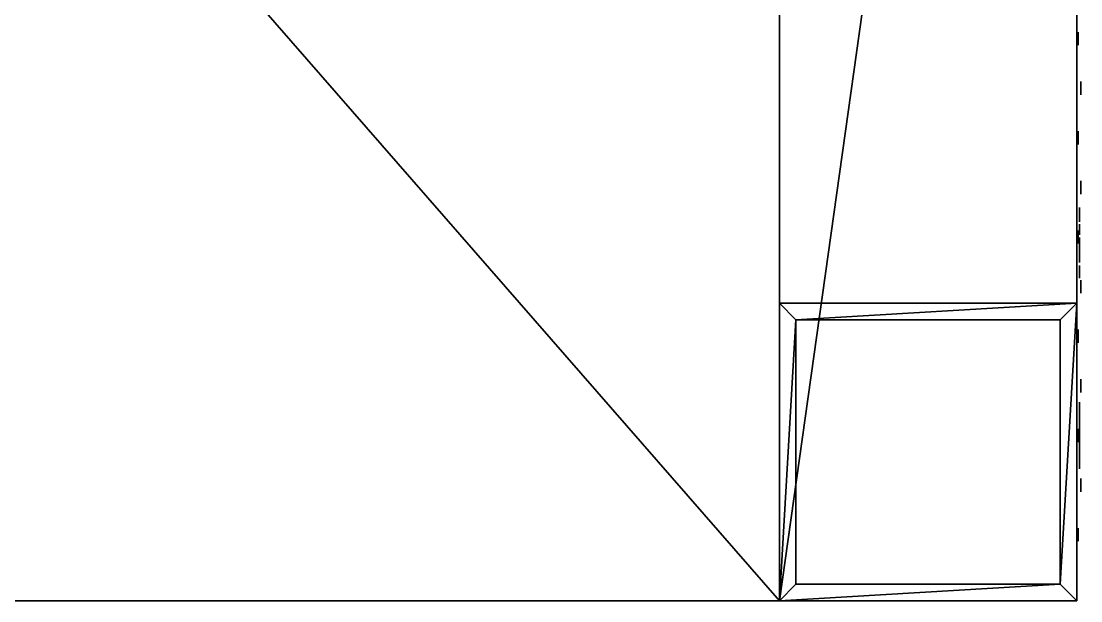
# Model space of a CAD drawing. Extents: x -22.3 to 67.4, y -36.4 to 41.8.
# Drawn here: x 30.55 to 38.56, y 20.76 to 25.14 of the extents above; entities that cross this region are included whole.
import ezdxf

# ---------------------------------------------------------------- set-up
doc = ezdxf.new("R2010")
doc.units = 0
doc.layers.get('0').update_dxf_attribs({"linetype": 'CONTINUOUS'})

# ---------------------------------------------------------------- blocks, each defined once
blk = doc.blocks.new('11ZSUN06')
at = {"color": 253, "linetype": 'BYBLOCK'}
mesh = blk.add_polyface(dxfattribs=at)
corners = [(16.875, 14.875, 0.375), (17, 14.75, 0.375), (17, 17, 0.375), (16.875, 16.875, 0.375), (14.875, 16.875, 0.375), (14.75, 17, 0.375), (14.75, 14.75, 0.375), (14.875, 14.875, 0.375), (16.875, 14.875, 0.5), (16.875, 16.875, 0.5), (14.875, 16.875, 0.5), (14.875, 14.875, 0.5), (17, 14.75), (17, 17), (14.75, 17), (14.75, 14.75), (16.875, 1.125, 0.375), (17, 1, 0.375), (17, 3.25, 0.375), (16.875, 3.125, 0.375), (14.875, 3.125, 0.375), (14.75, 3.25, 0.375), (14.75, 1, 0.375), (14.875, 1.125, 0.375), (17, 1), (17, 3.25), (14.75, 3.25), (14.75, 1), (16.875, 1.125, 0.5), (16.875, 3.125, 0.5), (14.875, 3.125, 0.5), (14.875, 1.125, 0.5), (3.125, 14.875, 0.375), (3.25, 14.75, 0.375), (3.25, 17, 0.375), (3.125, 16.875, 0.375), (1.125, 16.875, 0.375), (1, 17, 0.375), (1, 14.75, 0.375), (1.125, 14.875, 0.375), (3.125, 14.875, 0.5), (3.125, 16.875, 0.5), (1.125, 16.875, 0.5), (1.125, 14.875, 0.5), (3.25, 14.75), (3.25, 17), (1, 17), (1, 14.75), (3.125, 1.125, 0.375), (3.25, 1, 0.375), (3.25, 3.25, 0.375), (3.125, 3.125, 0.375), (1.125, 3.125, 0.375), (1, 3.25, 0.375), (1, 1, 0.375), (1.125, 1.125, 0.375), (3.125, 1.125, 0.5), (3.125, 3.125, 0.5), (1.125, 3.125, 0.5), (1.125, 1.125, 0.5), (3.25, 1), (3.25, 3.25), (1, 3.25), (1, 1)]
mesh.append_faces([[corners[k] for k in face] for face in [(7, 6, 0), (1, 0, 6), (3, 2, 4), (5, 4, 2), (0, 3, 8), (3, 4, 9), (4, 7, 10), (7, 0, 11), (12, 13, 1), (13, 14, 2), (14, 15, 5), (15, 12, 6), (24, 25, 17), (25, 26, 18), (26, 27, 21), (27, 24, 22), (16, 19, 28), (19, 20, 29), (20, 23, 30), (23, 16, 31), (19, 18, 20), (21, 20, 18), (23, 22, 16), (17, 16, 22), (39, 38, 32), (33, 32, 38), (35, 34, 36), (37, 36, 34), (32, 35, 40), (35, 36, 41), (36, 39, 42), (39, 32, 43), (44, 45, 33), (45, 46, 34), (46, 47, 37), (47, 44, 38), (55, 54, 48), (49, 48, 54), (51, 50, 52), (53, 52, 50), (48, 51, 56), (51, 52, 57), (52, 55, 58), (55, 48, 59), (60, 61, 49), (61, 62, 50), (62, 63, 53), (63, 60, 54)]], dxfattribs={"vtx1": -1, "color": 253})
mesh.append_faces([[corners[k] for k in face] for face in [(0, 1, 2), (2, 3, 0), (4, 5, 6), (6, 7, 4), (3, 9, 8), (4, 10, 9), (7, 11, 10), (0, 8, 11), (13, 2, 1), (14, 5, 2), (15, 6, 5), (12, 1, 6), (16, 17, 18), (18, 19, 16), (20, 21, 22), (22, 23, 20), (25, 18, 17), (26, 21, 18), (27, 22, 21), (24, 17, 22), (19, 29, 28), (20, 30, 29), (23, 31, 30), (16, 28, 31), (32, 33, 34), (34, 35, 32), (36, 37, 38), (38, 39, 36), (35, 41, 40), (36, 42, 41), (39, 43, 42), (32, 40, 43), (45, 34, 33), (46, 37, 34), (47, 38, 37), (44, 33, 38), (48, 49, 50), (50, 51, 48), (52, 53, 54), (54, 55, 52), (51, 57, 56), (52, 58, 57), (55, 59, 58), (48, 56, 59), (61, 50, 49), (62, 53, 50), (63, 54, 53), (60, 49, 54)]], dxfattribs={"vtx2": -1, "color": 253})
at = {"color": 0, "linetype": 'BYBLOCK'}
mesh = blk.add_polyface(dxfattribs=at)
corners = [(14.5, 17, 1.375), (14.5, 16.93, 1.475), (14.5, 17, 1.875), (14.5, 16.93, 1.775), (14.75, 17, 1.875), (14.75, 17, 1.375), (13.1875, 17, 1.125), (13.1875, 16.93, 1.225), (13.1875, 17, 1.375), (13.1875, 16.93, 1.475), (12.1875, 17, 1.375), (12.1875, 16.93, 1.475), (12.1875, 17, 1.125), (12.1875, 16.93, 1.225), (14.75, 17, 1.125), (14.75, 1, 0.5), (17, 1, 0.5), (14.75, 1, 2.75), (17, 1, 2.75), (17, 17, 2.75), (14.75, 17, 2.75), (17, 17, 0.5), (14.75, 17, 0.5), (10.625, 17, 1.875), (10.875, 17, 1.875), (10.625, 17, 1.375), (10.875, 17, 1.375), (10.875, 16.93, 1.775), (10.875, 16.93, 1.475), (10.625, 17, 2.75), (1, 17, 2.75), (10.625, 16.75, 2.75), (1, 16.75, 2.75), (10.625, 17, 0.5), (1, 17, 0.5), (1, 1, 0.5), (1, 1, 2.75), (14.75, 16.75, 2.75), (10.625, 17, 1.125), (14.5, 16.93, 1.225), (10.875, 16.93, 1.225)]
mesh.append_faces([[corners[k] for k in face] for face in [(2, 4, 0), (5, 0, 4), (8, 5, 6), (14, 6, 5), (23, 24, 25), (26, 25, 24), (32, 31, 30), (37, 32, 17), (25, 10, 38), (12, 38, 10)]], dxfattribs={"vtx0": -1, "vtx1": -1, "color": 0})
mesh.append_faces([[corners[k] for k in face] for face in [(4, 23, 29)]], dxfattribs={"vtx0": -1, "vtx2": -1, "color": 0})
mesh.append_faces([[corners[k] for k in face] for face in [(0, 1, 2), (3, 2, 1), (6, 7, 8), (9, 8, 7), (10, 11, 12), (13, 12, 11), (15, 16, 17), (16, 21, 18), (21, 22, 19), (24, 27, 26), (28, 26, 27), (29, 30, 31), (33, 34, 29), (34, 35, 30), (35, 15, 36), (20, 29, 37), (31, 37, 29), (36, 17, 32)]], dxfattribs={"vtx1": -1, "color": 0})
mesh.append_faces([[corners[k] for k in face] for face in [(33, 38, 14)]], dxfattribs={"vtx1": -1, "vtx2": -1, "color": 0})
mesh.append_faces([[corners[k] for k in face] for face in [(12, 13, 7), (7, 6, 12), (8, 9, 1), (1, 0, 8), (16, 18, 17), (19, 20, 17), (17, 18, 19), (21, 19, 18), (22, 20, 19), (34, 30, 29), (35, 36, 30), (15, 17, 36), (29, 20, 4), (14, 22, 33), (2, 3, 27), (27, 24, 2), (26, 28, 11), (11, 10, 26), (3, 39, 40), (40, 27, 3)]], dxfattribs={"vtx2": -1, "color": 0})
at = {"color": 253, "linetype": 'BYBLOCK'}
mesh = blk.add_polyface(dxfattribs=at)
corners = [(17.01, 5.2933, 2.4), (17.01, 5.25, 2.375), (17.01, 5.3, 2.375), (17.01, 5.275, 2.4183), (17.01, 5.25, 2.425), (17.01, 5.225, 2.4183), (17.01, 5.2067, 2.4), (17.01, 5.2, 2.375), (17.01, 5.2067, 2.35), (17.01, 5.225, 2.3317), (17.01, 5.25, 2.325), (17.01, 5.275, 2.3317), (17.01, 5.2933, 2.35), (17.01, 5.2933, 1.65), (17.01, 5.25, 1.625), (17.01, 5.3, 1.625), (17.01, 5.275, 1.6683), (17.01, 5.25, 1.675), (17.01, 5.225, 1.6683), (17.01, 5.2067, 1.65), (17.01, 5.2, 1.625), (17.01, 5.2067, 1.6), (17.01, 5.225, 1.5817), (17.01, 5.25, 1.575), (17.01, 5.275, 1.5817), (17.01, 5.2933, 1.6), (17.01, 5.2933, 0.9), (17.01, 5.25, 0.875), (17.01, 5.3, 0.875), (17.01, 5.275, 0.9183), (17.01, 5.25, 0.925), (17.01, 5.225, 0.9183), (17.01, 5.2067, 0.9), (17.01, 5.2, 0.875), (17.01, 5.2067, 0.85), (17.01, 5.225, 0.8317), (17.01, 5.25, 0.825), (17.01, 5.275, 0.8317), (17.01, 5.2933, 0.85), (17.03, 4.9183, 2.025), (17.03, 4.875, 2), (17.03, 4.925, 2), (17.03, 4.9183, 1.975)]
mesh.append_faces([[corners[k] for k in face] for face in [(1, 12, 2), (14, 25, 15), (27, 38, 28), (40, 42, 41)]], dxfattribs={"color": 253})
mesh.append_faces([[corners[k] for k in face] for face in [(0, 1, 2), (3, 1, 0), (4, 1, 3), (5, 1, 4), (6, 1, 5), (7, 1, 6), (8, 1, 7), (9, 1, 8), (10, 1, 9), (11, 1, 10), (12, 1, 11), (13, 14, 15), (16, 14, 13), (17, 14, 16), (18, 14, 17), (19, 14, 18), (20, 14, 19), (21, 14, 20), (22, 14, 21), (23, 14, 22), (24, 14, 23), (25, 14, 24), (26, 27, 28), (29, 27, 26), (30, 27, 29), (31, 27, 30), (32, 27, 31), (33, 27, 32), (34, 27, 33), (35, 27, 34), (36, 27, 35), (37, 27, 36), (38, 27, 37), (39, 40, 41)]], dxfattribs={"vtx0": -1, "color": 253})
mesh = blk.add_polyface(dxfattribs=at)
corners = [(17.01, 4.5433, 2.4), (17.01, 4.5, 2.375), (17.01, 4.55, 2.375), (17.01, 4.525, 2.4183), (17.01, 4.5, 2.425), (17.01, 4.5, 2.325), (17.01, 4.475, 2.3317), (17.01, 4.525, 2.3317), (17.01, 4.5433, 2.35), (17.03, 4.9183, 1.275), (17.03, 4.875, 1.25), (17.03, 4.925, 1.25), (17.03, 4.9, 1.2933), (17.03, 4.875, 1.3), (17.03, 4.85, 1.2933), (17.03, 4.8317, 1.275), (17.03, 4.825, 1.25), (17.03, 4.8317, 1.225), (17.03, 4.85, 1.2067), (17.03, 4.875, 1.2), (17.03, 4.9, 1.2067), (17.03, 4.9183, 1.225), (17.01, 4.5433, 0.9), (17.01, 4.5, 0.875), (17.01, 4.55, 0.875), (17.01, 4.525, 0.9183), (17.01, 4.5, 0.925), (17.01, 4.475, 0.9183), (17.01, 4.5, 0.825), (17.01, 4.475, 0.8317), (17.01, 4.525, 0.8317), (17.01, 4.5433, 0.85), (17.03, 4.9, 2.0433), (17.03, 4.875, 2), (17.03, 4.9183, 2.025), (17.03, 4.875, 2.05), (17.03, 4.85, 2.0433), (17.03, 4.8317, 2.025), (17.03, 4.825, 2), (17.03, 4.8317, 1.975), (17.03, 4.85, 1.9567), (17.03, 4.875, 1.95), (17.03, 4.9, 1.9567), (17.03, 4.9183, 1.975)]
mesh.append_faces([[corners[k] for k in face] for face in [(1, 8, 2), (10, 21, 11), (23, 31, 24)]], dxfattribs={"color": 253})
mesh.append_faces([[corners[k] for k in face] for face in [(0, 1, 2), (3, 1, 0), (4, 1, 3), (5, 1, 6), (7, 1, 5), (8, 1, 7), (9, 10, 11), (12, 10, 9), (13, 10, 12), (14, 10, 13), (15, 10, 14), (16, 10, 15), (17, 10, 16), (18, 10, 17), (19, 10, 18), (20, 10, 19), (21, 10, 20), (22, 23, 24), (25, 23, 22), (26, 23, 25), (27, 23, 26), (28, 23, 29), (30, 23, 28), (31, 23, 30), (32, 33, 34), (35, 33, 32), (36, 33, 35), (37, 33, 36), (38, 33, 37), (39, 33, 38), (40, 33, 39), (41, 33, 40), (42, 33, 41), (43, 33, 42)]], dxfattribs={"vtx0": -1, "color": 253})
mesh = blk.add_polyface(dxfattribs=at)
corners = [(17.01, 4.475, 2.4183), (17.01, 4.5, 2.375), (17.01, 4.5, 2.425), (17.01, 4.4567, 2.4), (17.01, 4.45, 2.375), (17.01, 4.4567, 2.35), (17.01, 4.475, 2.3317), (17.01, 4.4567, 0.9), (17.01, 4.5, 0.875), (17.01, 4.475, 0.9183), (17.01, 4.45, 0.875), (17.01, 4.4567, 0.85), (17.01, 4.475, 0.8317), (17.01, 3.7933, 2.4), (17.01, 3.75, 2.375), (17.01, 3.8, 2.375), (17.01, 3.7933, 2.35), (17.01, 3.7933, 0.9), (17.01, 3.75, 0.875), (17.01, 3.8, 0.875), (17.01, 3.7933, 0.85), (17.01, 3.775, 0.8317), (17.03, 4.1683, 1.275), (17.03, 4.125, 1.25), (17.03, 4.175, 1.25), (17.03, 4.15, 1.2933), (17.03, 4.125, 1.3), (17.03, 4.1, 1.2933), (17.03, 4.0817, 1.275), (17.03, 4.075, 1.25), (17.03, 4.0817, 1.225), (17.03, 4.1, 1.2067), (17.03, 4.125, 1.2), (17.03, 4.15, 1.2067), (17.03, 4.1683, 1.225), (17.03, 4.1683, 2.025), (17.03, 4.125, 2), (17.03, 4.175, 2), (17.03, 4.15, 2.0433), (17.03, 4.125, 2.05), (17.03, 4.1, 2.0433), (17.03, 4.0817, 2.025), (17.03, 4.075, 2), (17.03, 4.0817, 1.975), (17.03, 4.1, 1.9567), (17.03, 4.125, 1.95), (17.03, 4.15, 1.9567), (17.03, 4.1683, 1.975)]
mesh.append_faces([[corners[k] for k in face] for face in [(14, 16, 15), (18, 20, 19), (23, 34, 24), (36, 47, 37)]], dxfattribs={"color": 253})
mesh.append_faces([[corners[k] for k in face] for face in [(0, 1, 2), (3, 1, 0), (4, 1, 3), (5, 1, 4), (6, 1, 5), (7, 8, 9), (10, 8, 7), (11, 8, 10), (12, 8, 11), (13, 14, 15), (17, 18, 19), (20, 18, 21), (22, 23, 24), (25, 23, 22), (26, 23, 25), (27, 23, 26), (28, 23, 27), (29, 23, 28), (30, 23, 29), (31, 23, 30), (32, 23, 31), (33, 23, 32), (34, 23, 33), (35, 36, 37), (38, 36, 35), (39, 36, 38), (40, 36, 39), (41, 36, 40), (42, 36, 41), (43, 36, 42), (44, 36, 43), (45, 36, 44), (46, 36, 45), (47, 36, 46)]], dxfattribs={"vtx0": -1, "color": 253})
at = {"color": 5, "linetype": 'BYBLOCK'}
mesh = blk.add_polyface(dxfattribs=at)
corners = [(17.02, 3.8475, 1.55), (17.02, 3.8075, 1.61), (17.02, 3.8275, 1.55), (17.02, 3.8275, 1.6153), (17.02, 3.8358, 1.6217), (17.02, 3.8216, 1.6359), (17.02, 3.8247, 1.64), (17.02, 3.8422, 1.63), (17.02, 3.8267, 1.6448), (17.02, 3.8462, 1.6396), (17.02, 3.8274, 1.65), (17.02, 3.8476, 1.65), (17.02, 3.8267, 1.6552), (17.02, 3.8462, 1.6604), (17.02, 3.8247, 1.66), (17.02, 3.8422, 1.67), (17.02, 3.8216, 1.6641), (17.02, 3.8358, 1.6783), (17.02, 3.8175, 1.6672), (17.02, 3.8275, 1.6847), (17.02, 3.962, 1.6617), (17.02, 3.973, 1.6783), (17.02, 3.9506, 1.6672), (17.02, 3.9572, 1.6863), (17.02, 3.9382, 1.6699), (17.02, 3.9398, 1.6899), (17.02, 3.9255, 1.6693), (17.02, 3.922, 1.6891), (17.02, 3.9134, 1.6655), (17.02, 3.905, 1.6838), (17.02, 3.9026, 1.6588), (17.02, 3.8899, 1.6745), (17.02, 3.8939, 1.6497), (17.02, 3.8777, 1.6616), (17.02, 3.8877, 1.6386), (17.02, 3.869, 1.6461), (17.02, 3.8846, 1.6263), (17.02, 3.8646, 1.6289), (17.02, 3.8846, 1.6137), (17.02, 3.8646, 1.6111), (17.02, 3.8877, 1.6014), (17.02, 3.869, 1.5939), (17.02, 3.8939, 1.5903), (17.02, 3.8777, 1.5784), (17.02, 3.9026, 1.5812), (17.02, 3.8899, 1.5655), (17.02, 3.9134, 1.5745), (17.02, 3.905, 1.5562), (17.02, 3.9255, 1.5707), (17.02, 3.922, 1.5509), (17.02, 3.9382, 1.5701), (17.02, 3.9398, 1.5501), (17.02, 3.9506, 1.5728), (17.02, 3.9572, 1.5537), (17.02, 3.962, 1.5783), (17.02, 3.973, 1.5617)]
mesh.append_faces([[corners[k] for k in face] for face in [(0, 1, 2), (5, 4, 6), (6, 7, 8), (8, 9, 10), (10, 11, 12), (12, 13, 14), (14, 15, 16), (16, 17, 18), (20, 21, 22), (22, 23, 24), (24, 25, 26), (26, 27, 28), (28, 29, 30), (30, 31, 32), (32, 33, 34), (34, 35, 36), (36, 37, 38), (38, 39, 40), (40, 41, 42), (42, 43, 44), (44, 45, 46), (46, 47, 48), (48, 49, 50), (50, 51, 52), (52, 53, 54)]], dxfattribs={"vtx1": -1, "color": 5})
mesh.append_faces([[corners[k] for k in face] for face in [(3, 4, 5), (4, 7, 6), (7, 9, 8), (9, 11, 10), (11, 13, 12), (13, 15, 14), (15, 17, 16), (17, 19, 18), (21, 23, 22), (23, 25, 24), (25, 27, 26), (27, 29, 28), (29, 31, 30), (31, 33, 32), (33, 35, 34), (35, 37, 36), (37, 39, 38), (39, 41, 40), (41, 43, 42), (43, 45, 44), (45, 47, 46), (47, 49, 48), (49, 51, 50), (51, 53, 52), (53, 55, 54)]], dxfattribs={"vtx2": -1, "color": 5})
at = {"color": 253, "linetype": 'BYBLOCK'}
mesh = blk.add_polyface(dxfattribs=at)
corners = [(17.01, 3.775, 2.4183), (17.01, 3.75, 2.375), (17.01, 3.7933, 2.4), (17.01, 3.75, 2.425), (17.01, 3.725, 2.4183), (17.01, 3.7067, 2.4), (17.01, 3.7, 2.375), (17.01, 3.7067, 2.35), (17.01, 3.725, 2.3317), (17.01, 3.75, 2.325), (17.01, 3.775, 2.3317), (17.01, 3.7933, 2.35), (17.01, 3.775, 0.9183), (17.01, 3.75, 0.875), (17.01, 3.7933, 0.9), (17.01, 3.75, 0.925), (17.01, 3.725, 0.9183), (17.01, 3.7067, 0.9), (17.01, 3.7, 0.875), (17.01, 3.7067, 0.85), (17.01, 3.725, 0.8317), (17.01, 3.75, 0.825), (17.01, 3.775, 0.8317), (17.03, 3.4183, 1.275), (17.03, 3.375, 1.25), (17.03, 3.425, 1.25), (17.03, 3.4, 1.2933), (17.03, 3.375, 1.3), (17.03, 3.35, 1.2933), (17.03, 3.375, 1.2), (17.03, 3.35, 1.2067), (17.03, 3.4, 1.2067), (17.03, 3.4183, 1.225), (17.03, 3.4183, 2.025), (17.03, 3.375, 2), (17.03, 3.425, 2), (17.03, 3.4, 2.0433), (17.03, 3.375, 2.05), (17.03, 3.35, 2.0433), (17.03, 3.3317, 2.025), (17.03, 3.35, 1.9567), (17.03, 3.3317, 1.975), (17.03, 3.375, 1.95), (17.03, 3.4, 1.9567), (17.03, 3.4183, 1.975)]
mesh.append_faces([[corners[k] for k in face] for face in [(24, 32, 25), (34, 44, 35)]], dxfattribs={"color": 253})
mesh.append_faces([[corners[k] for k in face] for face in [(0, 1, 2), (3, 1, 0), (4, 1, 3), (5, 1, 4), (6, 1, 5), (7, 1, 6), (8, 1, 7), (9, 1, 8), (10, 1, 9), (11, 1, 10), (12, 13, 14), (15, 13, 12), (16, 13, 15), (17, 13, 16), (18, 13, 17), (19, 13, 18), (20, 13, 19), (21, 13, 20), (22, 13, 21), (23, 24, 25), (26, 24, 23), (27, 24, 26), (28, 24, 27), (29, 24, 30), (31, 24, 29), (32, 24, 31), (33, 34, 35), (36, 34, 33), (37, 34, 36), (38, 34, 37), (39, 34, 38), (40, 34, 41), (42, 34, 40), (43, 34, 42), (44, 34, 43)]], dxfattribs={"vtx0": -1, "color": 253})
at = {"color": 5, "linetype": 'BYBLOCK'}
mesh = blk.add_polyface(dxfattribs=at)
corners = [(17.02, 3.7275, 1.55), (17.02, 3.7275, 1.56), (17.02, 3.6975, 1.55), (17.02, 3.6675, 1.56), (17.02, 3.7075, 1.48), (17.02, 3.8075, 1.61), (17.02, 3.7875, 1.61), (17.02, 3.8275, 1.55), (17.02, 3.7475, 1.55), (17.02, 3.6875, 1.69), (17.02, 3.6875, 1.65), (17.02, 3.7675, 1.55), (17.02, 3.7875, 1.55), (17.02, 3.7675, 1.69), (17.02, 3.7875, 1.67), (17.02, 3.8075, 1.69), (17.02, 3.8075, 1.67), (17.02, 3.8075, 1.63), (17.02, 3.8127, 1.6308), (17.02, 3.8179, 1.6113), (17.02, 3.8175, 1.6328), (17.02, 3.8275, 1.6153), (17.02, 3.8216, 1.6359), (17.02, 3.8175, 1.6672), (17.02, 3.8275, 1.6847), (17.02, 3.8127, 1.6692), (17.02, 3.8179, 1.6887), (17.02, 3.7875, 1.63), (17.02, 3.5775, 1.67), (17.02, 3.5975, 1.67), (17.02, 3.5975, 1.69), (17.02, 3.5975, 1.63), (17.02, 3.5975, 1.61), (17.02, 3.6027, 1.6308), (17.02, 3.6079, 1.6113), (17.02, 3.6075, 1.6328), (17.02, 3.6175, 1.6153), (17.02, 3.6116, 1.6359), (17.02, 3.6258, 1.6217), (17.02, 3.6147, 1.64), (17.02, 3.6322, 1.63), (17.02, 3.6167, 1.6448), (17.02, 3.6362, 1.6396), (17.02, 3.6174, 1.65), (17.02, 3.6376, 1.65), (17.02, 3.6167, 1.6552), (17.02, 3.6362, 1.6604), (17.02, 3.6147, 1.66), (17.02, 3.6322, 1.67), (17.02, 3.6116, 1.6641), (17.02, 3.6258, 1.6783), (17.02, 3.6075, 1.6672), (17.02, 3.6175, 1.6847), (17.02, 3.6027, 1.6692), (17.02, 3.6079, 1.6887), (17.02, 3.5775, 1.61), (17.02, 3.5775, 1.63), (17.02, 3.6475, 1.55), (17.02, 3.6275, 1.55)]
mesh.append_faces([[corners[k] for k in face] for face in [(2, 3, 4)]], dxfattribs={"color": 5})
mesh.append_faces([[corners[k] for k in face] for face in [(0, 1, 2), (8, 0, 9), (11, 12, 13), (13, 14, 15), (17, 5, 18), (18, 19, 20), (20, 21, 22), (23, 24, 25), (25, 26, 16), (5, 17, 6), (31, 32, 33), (33, 34, 35), (35, 36, 37), (37, 38, 39), (39, 40, 41), (41, 42, 43), (43, 44, 45), (45, 46, 47), (47, 48, 49), (49, 50, 51), (51, 52, 53), (53, 54, 29), (32, 31, 55), (10, 57, 9)]], dxfattribs={"vtx1": -1, "color": 5})
mesh.append_faces([[corners[k] for k in face] for face in [(1, 3, 2), (5, 6, 7), (0, 10, 9), (12, 14, 13), (14, 16, 15), (5, 19, 18), (19, 21, 20), (24, 26, 25), (26, 15, 16), (17, 27, 6), (28, 29, 30), (32, 34, 33), (34, 36, 35), (36, 38, 37), (38, 40, 39), (40, 42, 41), (42, 44, 43), (44, 46, 45), (46, 48, 47), (48, 50, 49), (50, 52, 51), (52, 54, 53), (54, 30, 29), (31, 56, 55), (57, 58, 9)]], dxfattribs={"vtx2": -1, "color": 5})
mesh = blk.add_polyface(dxfattribs=at)
corners = [(17.02, 3.5087, 1.6552), (17.02, 3.5263, 1.6648), (17.02, 3.5043, 1.6612), (17.02, 3.519, 1.675), (17.02, 3.4986, 1.6658), (17.02, 3.5092, 1.683), (17.02, 3.4919, 1.6689), (17.02, 3.4978, 1.6882), (17.02, 3.4846, 1.6701), (17.02, 3.4853, 1.6903), (17.02, 3.4773, 1.6694), (17.02, 3.4728, 1.6891), (17.02, 3.4704, 1.6668), (17.02, 3.4746, 1.6313), (17.02, 3.4682, 1.6122), (17.02, 3.4805, 1.63), (17.02, 3.4783, 1.61), (17.02, 3.4865, 1.6299), (17.02, 3.4885, 1.6101), (17.02, 3.5107, 1.6026), (17.02, 3.5243, 1.6174), (17.02, 3.5059, 1.6062), (17.02, 3.5161, 1.6235), (17.02, 3.5004, 1.6087), (17.02, 3.5068, 1.6278), (17.02, 3.4945, 1.61), (17.02, 3.4967, 1.63), (17.02, 3.5107, 1.5774), (17.02, 3.5243, 1.5626), (17.02, 3.5133, 1.5805), (17.02, 3.53, 1.5693), (17.02, 3.5151, 1.5841), (17.02, 3.534, 1.5771), (17.02, 3.5161, 1.588), (17.02, 3.5361, 1.5856), (17.02, 3.5161, 1.592), (17.02, 3.5361, 1.5944), (17.02, 3.5151, 1.5959), (17.02, 3.534, 1.6029), (17.02, 3.5133, 1.5995), (17.02, 3.53, 1.6107), (17.02, 3.4689, 1.5727), (17.02, 3.4588, 1.5553), (17.02, 3.4771, 1.5693), (17.02, 3.4718, 1.5498), (17.02, 3.486, 1.568), (17.02, 3.4857, 1.5479), (17.02, 3.495, 1.569), (17.02, 3.4997, 1.5494), (17.02, 3.5033, 1.5722), (17.02, 3.5129, 1.5544), (17.02, 3.5575, 1.55), (17.02, 3.5775, 1.55), (17.02, 3.5575, 1.69), (17.02, 3.5775, 1.67), (17.02, 3.5975, 1.69)]
mesh.append_faces([[corners[k] for k in face] for face in [(0, 1, 2), (2, 3, 4), (4, 5, 6), (6, 7, 8), (8, 9, 10), (10, 11, 12), (13, 14, 15), (15, 16, 17), (19, 20, 21), (21, 22, 23), (23, 24, 25), (25, 26, 18), (27, 28, 29), (29, 30, 31), (31, 32, 33), (33, 34, 35), (35, 36, 37), (37, 38, 39), (39, 40, 19), (41, 42, 43), (43, 44, 45), (45, 46, 47), (47, 48, 49), (49, 50, 27), (51, 52, 53), (53, 54, 55)]], dxfattribs={"vtx1": -1, "color": 5})
mesh.append_faces([[corners[k] for k in face] for face in [(1, 3, 2), (3, 5, 4), (5, 7, 6), (7, 9, 8), (9, 11, 10), (14, 16, 15), (16, 18, 17), (20, 22, 21), (22, 24, 23), (24, 26, 25), (26, 17, 18), (28, 30, 29), (30, 32, 31), (32, 34, 33), (34, 36, 35), (36, 38, 37), (38, 40, 39), (40, 20, 19), (42, 44, 43), (44, 46, 45), (46, 48, 47), (48, 50, 49), (50, 28, 27), (52, 54, 53)]], dxfattribs={"vtx2": -1, "color": 5})
mesh = blk.add_polyface(dxfattribs=at)
corners = [(17.02, 3.4728, 1.6891), (17.02, 3.461, 1.6847), (17.02, 3.4704, 1.6668), (17.02, 3.4643, 1.6626), (17.02, 3.4507, 1.6774), (17.02, 3.4617, 1.6595), (17.02, 3.445, 1.6707), (17.02, 3.4599, 1.6559), (17.02, 3.441, 1.6629), (17.02, 3.4589, 1.652), (17.02, 3.4389, 1.6544), (17.02, 3.4589, 1.648), (17.02, 3.4389, 1.6456), (17.02, 3.4599, 1.6441), (17.02, 3.441, 1.6371), (17.02, 3.4617, 1.6405), (17.02, 3.445, 1.6293), (17.02, 3.4643, 1.6374), (17.02, 3.4507, 1.6226), (17.02, 3.4691, 1.6338), (17.02, 3.4589, 1.6165), (17.02, 3.4746, 1.6313), (17.02, 3.4682, 1.6122), (17.02, 3.4561, 1.5852), (17.02, 3.4389, 1.5748), (17.02, 3.4617, 1.5782), (17.02, 3.4476, 1.5638), (17.02, 3.4689, 1.5727), (17.02, 3.4588, 1.5553), (17.02, 2.3895, 1.4966), (17.02, 2.4899, 1.5971), (17.02, 2.4676, 1.6194), (17.02, 2.4687, 1.6211), (17.02, 2.4963, 1.6052), (17.02, 2.4695, 1.623), (17.02, 2.5003, 1.6147), (17.02, 2.4698, 1.625), (17.02, 2.5016, 1.625), (17.02, 2.4695, 1.627), (17.02, 2.5003, 1.6352), (17.02, 2.4687, 1.6288), (17.02, 2.4963, 1.6448), (17.02, 2.4675, 1.6304), (17.02, 2.49, 1.653), (17.02, 2.4659, 1.6317), (17.02, 2.4818, 1.6593), (17.02, 2.464, 1.6324), (17.02, 2.4723, 1.6632), (17.02, 2.462, 1.6327), (17.02, 2.462, 1.6646), (17.02, 2.46, 1.6324), (17.02, 2.4518, 1.6632), (17.02, 2.4582, 1.6317), (17.02, 2.4422, 1.6593), (17.02, 2.4565, 1.6305), (17.02, 2.4341, 1.6529)]
mesh.append_faces([[corners[k] for k in face] for face in [(2, 1, 3), (3, 4, 5), (5, 6, 7), (7, 8, 9), (9, 10, 11), (11, 12, 13), (13, 14, 15), (15, 16, 17), (17, 18, 19), (19, 20, 21), (23, 24, 25), (25, 26, 27), (31, 30, 32), (32, 33, 34), (34, 35, 36), (36, 37, 38), (38, 39, 40), (40, 41, 42), (42, 43, 44), (44, 45, 46), (46, 47, 48), (48, 49, 50), (50, 51, 52), (52, 53, 54)]], dxfattribs={"vtx1": -1, "color": 5})
mesh.append_faces([[corners[k] for k in face] for face in [(0, 1, 2), (1, 4, 3), (4, 6, 5), (6, 8, 7), (8, 10, 9), (10, 12, 11), (12, 14, 13), (14, 16, 15), (16, 18, 17), (18, 20, 19), (20, 22, 21), (24, 26, 25), (26, 28, 27), (29, 30, 31), (30, 33, 32), (33, 35, 34), (35, 37, 36), (37, 39, 38), (39, 41, 40), (41, 43, 42), (43, 45, 44), (45, 47, 46), (47, 49, 48), (49, 51, 50), (51, 53, 52), (53, 55, 54)]], dxfattribs={"vtx2": -1, "color": 5})
at = {"color": 253, "linetype": 'BYBLOCK'}
mesh = blk.add_polyface(dxfattribs=at)
corners = [(17.01, 3.0433, 2.4), (17.01, 3, 2.375), (17.01, 3.05, 2.375), (17.01, 3.025, 2.4183), (17.01, 3, 2.425), (17.01, 2.975, 2.4183), (17.01, 2.9567, 2.4), (17.01, 2.975, 2.3317), (17.01, 2.9567, 2.35), (17.01, 3, 2.325), (17.01, 3.025, 2.3317), (17.01, 3.0433, 2.35), (17.03, 3.3317, 1.275), (17.03, 3.375, 1.25), (17.03, 3.35, 1.2933), (17.03, 3.325, 1.25), (17.03, 3.3317, 1.225), (17.03, 3.35, 1.2067), (17.01, 3.0433, 1.65), (17.01, 3, 1.625), (17.01, 3.05, 1.625), (17.01, 3.025, 1.6683), (17.01, 3, 1.675), (17.01, 2.975, 1.6683), (17.01, 2.9567, 1.65), (17.01, 2.975, 1.5817), (17.01, 2.9567, 1.6), (17.01, 3, 1.575), (17.01, 3.025, 1.5817), (17.01, 3.0433, 1.6), (17.01, 3.0433, 0.9), (17.01, 3, 0.875), (17.01, 3.05, 0.875), (17.01, 3.025, 0.9183), (17.01, 3, 0.925), (17.01, 2.975, 0.9183), (17.01, 2.9567, 0.9), (17.01, 2.95, 0.875), (17.01, 2.9567, 0.85), (17.01, 2.975, 0.8317), (17.01, 3, 0.825), (17.01, 3.025, 0.8317), (17.01, 3.0433, 0.85), (17.03, 3.325, 2), (17.03, 3.375, 2), (17.03, 3.3317, 2.025), (17.03, 3.3317, 1.975)]
mesh.append_faces([[corners[k] for k in face] for face in [(1, 11, 2), (19, 29, 20), (31, 42, 32)]], dxfattribs={"color": 253})
mesh.append_faces([[corners[k] for k in face] for face in [(0, 1, 2), (3, 1, 0), (4, 1, 3), (5, 1, 4), (6, 1, 5), (7, 1, 8), (9, 1, 7), (10, 1, 9), (11, 1, 10), (12, 13, 14), (15, 13, 12), (16, 13, 15), (17, 13, 16), (18, 19, 20), (21, 19, 18), (22, 19, 21), (23, 19, 22), (24, 19, 23), (25, 19, 26), (27, 19, 25), (28, 19, 27), (29, 19, 28), (30, 31, 32), (33, 31, 30), (34, 31, 33), (35, 31, 34), (36, 31, 35), (37, 31, 36), (38, 31, 37), (39, 31, 38), (40, 31, 39), (41, 31, 40), (42, 31, 41), (43, 44, 45), (46, 44, 43)]], dxfattribs={"vtx0": -1, "color": 253})
mesh = blk.add_polyface(dxfattribs=at)
corners = [(17.01, 2.95, 2.375), (17.01, 3, 2.375), (17.01, 2.9567, 2.4), (17.01, 2.9567, 2.35), (17.01, 2.2933, 2.4), (17.01, 2.25, 2.375), (17.01, 2.3, 2.375), (17.01, 2.275, 2.4183), (17.01, 2.2933, 2.35), (17.01, 2.275, 2.3317), (17.01, 2.95, 1.625), (17.01, 3, 1.625), (17.01, 2.9567, 1.65), (17.01, 2.9567, 1.6), (17.01, 2.2933, 0.9), (17.01, 2.25, 0.875), (17.01, 2.3, 0.875), (17.01, 2.275, 0.9183), (17.01, 2.275, 0.8317), (17.01, 2.25, 0.825), (17.01, 2.2933, 0.85), (17.03, 2.6683, 1.275), (17.03, 2.625, 1.25), (17.03, 2.675, 1.25), (17.03, 2.65, 1.2933), (17.03, 2.625, 1.3), (17.03, 2.6, 1.2933), (17.03, 2.5817, 1.275), (17.03, 2.575, 1.25), (17.03, 2.5817, 1.225), (17.03, 2.6, 1.2067), (17.03, 2.625, 1.2), (17.03, 2.65, 1.2067), (17.03, 2.6683, 1.225), (17.03, 2.6683, 2.025), (17.03, 2.625, 2), (17.03, 2.675, 2), (17.03, 2.65, 2.0433), (17.03, 2.625, 2.05), (17.03, 2.6, 2.0433), (17.03, 2.5817, 2.025), (17.03, 2.575, 2), (17.03, 2.5817, 1.975), (17.03, 2.6, 1.9567), (17.03, 2.625, 1.95), (17.03, 2.65, 1.9567), (17.03, 2.6683, 1.975)]
mesh.append_faces([[corners[k] for k in face] for face in [(5, 8, 6), (15, 20, 16), (22, 33, 23), (35, 46, 36)]], dxfattribs={"color": 253})
mesh.append_faces([[corners[k] for k in face] for face in [(0, 1, 2), (3, 1, 0), (4, 5, 6), (7, 5, 4), (8, 5, 9), (10, 11, 12), (13, 11, 10), (14, 15, 16), (17, 15, 14), (18, 15, 19), (20, 15, 18), (21, 22, 23), (24, 22, 21), (25, 22, 24), (26, 22, 25), (27, 22, 26), (28, 22, 27), (29, 22, 28), (30, 22, 29), (31, 22, 30), (32, 22, 31), (33, 22, 32), (34, 35, 36), (37, 35, 34), (38, 35, 37), (39, 35, 38), (40, 35, 39), (41, 35, 40), (42, 35, 41), (43, 35, 42), (44, 35, 43), (45, 35, 44), (46, 35, 45)]], dxfattribs={"vtx0": -1, "color": 253})
at = {"color": 5, "linetype": 'BYBLOCK'}
mesh = blk.add_polyface(dxfattribs=at)
corners = [(17.02, 2.356, 1.7422), (17.02, 2.3784, 1.7645), (17.02, 2.2556, 1.8426), (17.02, 2.2779, 1.8649), (17.02, 2.2221, 1.8091), (17.02, 2.3225, 1.7087), (17.02, 2.3449, 1.731), (17.02, 2.3504, 1.4576), (17.02, 2.3728, 1.4799), (17.02, 2.25, 1.558), (17.02, 2.2723, 1.5804), (17.02, 2.2165, 1.5245), (17.02, 2.3169, 1.4241), (17.02, 2.3393, 1.4465), (17.02, 2.2843, 1.3932), (17.02, 2.2882, 1.4027), (17.02, 2.2574, 1.411), (17.02, 2.2896, 1.413), (17.02, 2.2577, 1.413), (17.02, 2.2882, 1.4232), (17.02, 2.2574, 1.415), (17.02, 2.2843, 1.4328), (17.02, 2.2567, 1.4168), (17.02, 2.4174, 1.7254), (17.02, 2.3951, 1.7478), (17.02, 2.317, 1.625), (17.02, 2.2946, 1.6473), (17.02, 2.3159, 1.6233), (17.02, 2.2883, 1.6392), (17.02, 2.3151, 1.6214), (17.02, 2.2843, 1.6297), (17.02, 2.3148, 1.6194), (17.02, 2.283, 1.6194), (17.02, 2.3151, 1.6174), (17.02, 2.2843, 1.6092), (17.02, 2.3159, 1.6156), (17.02, 2.2883, 1.5996), (17.02, 2.3171, 1.614), (17.02, 2.2946, 1.5914), (17.02, 2.3187, 1.6127), (17.02, 2.3028, 1.5851), (17.02, 2.3206, 1.612), (17.02, 2.3123, 1.5812), (17.02, 2.3226, 1.6117), (17.02, 2.3226, 1.5798), (17.02, 2.3246, 1.612), (17.02, 2.3328, 1.5812), (17.02, 2.3264, 1.6127), (17.02, 2.3423, 1.5851), (17.02, 2.3281, 1.6139), (17.02, 2.3505, 1.5915), (17.02, 2.4285, 1.7143), (17.02, 2.4509, 1.6919), (17.02, 2.3672, 1.519), (17.02, 2.3895, 1.4966), (17.02, 2.4676, 1.6194), (17.02, 2.4565, 1.6305), (17.02, 2.4341, 1.6529), (17.02, 2.356, 1.5301), (17.02, 2.3337, 1.5525), (17.02, 2.2754, 1.6633), (17.02, 2.2836, 1.6696), (17.02, 2.261, 1.6921), (17.02, 2.2899, 1.6778), (17.02, 2.2623, 1.6937), (17.02, 2.2938, 1.6873), (17.02, 2.263, 1.6956), (17.02, 2.2633, 1.6976), (17.02, 2.2952, 1.6976), (17.02, 2.263, 1.6996), (17.02, 2.2938, 1.7078), (17.02, 2.2899, 1.7173), (17.02, 2.2623, 1.7014), (17.02, 2.2835, 1.7255), (17.02, 2.2611, 1.7031)]
mesh.append_faces([[corners[k] for k in face] for face in [(0, 1, 2), (7, 8, 9), (23, 24, 25), (25, 26, 27), (27, 28, 29), (29, 30, 31), (31, 32, 33), (33, 34, 35), (35, 36, 37), (37, 38, 39), (39, 40, 41), (41, 42, 43), (43, 44, 45), (45, 46, 47), (47, 48, 49), (49, 50, 51), (53, 54, 55), (56, 57, 58), (66, 65, 67), (67, 68, 69)]], dxfattribs={"vtx1": -1, "color": 5})
mesh.append_faces([[corners[k] for k in face] for face in [(1, 3, 2), (4, 5, 6), (8, 10, 9), (11, 12, 13), (14, 15, 16), (15, 17, 18), (17, 19, 20), (19, 21, 22), (24, 26, 25), (26, 28, 27), (28, 30, 29), (30, 32, 31), (32, 34, 33), (34, 36, 35), (36, 38, 37), (38, 40, 39), (40, 42, 41), (42, 44, 43), (44, 46, 45), (46, 48, 47), (48, 50, 49), (50, 52, 51), (57, 59, 58), (60, 61, 62), (61, 63, 64), (63, 65, 66), (65, 68, 67), (68, 70, 69), (70, 71, 72), (71, 73, 74)]], dxfattribs={"vtx2": -1, "color": 5})
mesh = blk.add_polyface(dxfattribs=at)
corners = [(17.02, 2.2556, 1.8426), (17.02, 2.2779, 1.8649), (17.02, 2.2539, 1.8437), (17.02, 2.2698, 1.8713), (17.02, 2.252, 1.8445), (17.02, 2.2603, 1.8753), (17.02, 2.25, 1.8448), (17.02, 2.25, 1.8766), (17.02, 2.248, 1.8445), (17.02, 2.2398, 1.8753), (17.02, 2.2462, 1.8437), (17.02, 2.2445, 1.8315), (17.02, 2.2221, 1.8091), (17.02, 2.3449, 1.731), (17.02, 2.25, 1.558), (17.02, 2.2723, 1.5804), (17.02, 2.2483, 1.5591), (17.02, 2.2642, 1.5867), (17.02, 2.2464, 1.5599), (17.02, 2.2547, 1.5907), (17.02, 2.2444, 1.5602), (17.02, 2.2444, 1.592), (17.02, 2.2424, 1.5599), (17.02, 2.2342, 1.5907), (17.02, 2.2389, 1.5469), (17.02, 2.2165, 1.5245), (17.02, 2.3393, 1.4465), (17.02, 2.2461, 1.4063), (17.02, 2.2302, 1.3787), (17.02, 2.248, 1.4055), (17.02, 2.2397, 1.3747), (17.02, 2.25, 1.4052), (17.02, 2.25, 1.3734), (17.02, 2.252, 1.4055), (17.02, 2.2602, 1.3747), (17.02, 2.2538, 1.4063), (17.02, 2.2698, 1.3787), (17.02, 2.2554, 1.4075), (17.02, 2.278, 1.385), (17.02, 2.2567, 1.4091), (17.02, 2.2843, 1.3932), (17.02, 2.2574, 1.411), (17.02, 2.2882, 1.4027), (17.02, 2.2577, 1.413), (17.02, 2.2896, 1.413), (17.02, 2.2574, 1.415), (17.02, 2.2882, 1.4232), (17.02, 2.2567, 1.4168), (17.02, 2.2843, 1.4328), (17.02, 2.2555, 1.4185), (17.02, 2.2779, 1.4409), (17.02, 2.25, 1.692), (17.02, 2.2277, 1.6696), (17.02, 2.2517, 1.6909), (17.02, 2.2358, 1.6633), (17.02, 2.2536, 1.6901), (17.02, 2.2453, 1.6593), (17.02, 2.2556, 1.6898), (17.02, 2.2556, 1.658), (17.02, 2.2576, 1.6901), (17.02, 2.2658, 1.6593), (17.02, 2.2594, 1.6909), (17.02, 2.2754, 1.6633), (17.02, 2.261, 1.6921), (17.02, 2.2836, 1.6696), (17.02, 2.2623, 1.6937), (17.02, 2.2899, 1.6778), (17.02, 2.263, 1.6956), (17.02, 2.263, 1.6996), (17.02, 2.2938, 1.7078), (17.02, 2.2623, 1.7014), (17.02, 2.2899, 1.7173), (17.02, 2.2611, 1.7031)]
mesh.append_faces([[corners[k] for k in face] for face in [(0, 1, 2), (2, 3, 4), (4, 5, 6), (6, 7, 8), (8, 9, 10), (11, 12, 13), (14, 15, 16), (16, 17, 18), (18, 19, 20), (20, 21, 22), (24, 25, 26), (27, 28, 29), (29, 30, 31), (31, 32, 33), (33, 34, 35), (35, 36, 37), (37, 38, 39), (39, 40, 41), (41, 42, 43), (43, 44, 45), (45, 46, 47), (47, 48, 49), (51, 52, 53), (53, 54, 55), (55, 56, 57), (57, 58, 59), (59, 60, 61), (61, 62, 63), (63, 64, 65), (65, 66, 67), (68, 69, 70), (70, 71, 72)]], dxfattribs={"vtx1": -1, "color": 5})
mesh.append_faces([[corners[k] for k in face] for face in [(1, 3, 2), (3, 5, 4), (5, 7, 6), (7, 9, 8), (15, 17, 16), (17, 19, 18), (19, 21, 20), (21, 23, 22), (30, 32, 31), (32, 34, 33), (34, 36, 35), (36, 38, 37), (38, 40, 39), (48, 50, 49), (54, 56, 55), (56, 58, 57), (58, 60, 59), (60, 62, 61)]], dxfattribs={"vtx2": -1, "color": 5})
at = {"color": 253, "linetype": 'BYBLOCK'}
mesh = blk.add_polyface(dxfattribs=at)
corners = [(17.01, 2.25, 2.425), (17.01, 2.25, 2.375), (17.01, 2.275, 2.4183), (17.01, 2.225, 2.4183), (17.01, 2.2067, 2.4), (17.01, 2.2, 2.375), (17.01, 2.2067, 2.35), (17.01, 2.225, 2.3317), (17.01, 2.25, 2.325), (17.01, 2.275, 2.3317), (17.01, 2.25, 0.925), (17.01, 2.25, 0.875), (17.01, 2.275, 0.9183), (17.01, 2.225, 0.9183), (17.01, 2.2067, 0.9), (17.01, 2.2, 0.875), (17.01, 2.2067, 0.85), (17.01, 2.225, 0.8317), (17.01, 2.25, 0.825), (17.03, 1.9183, 1.275), (17.03, 1.875, 1.25), (17.03, 1.925, 1.25), (17.03, 1.9, 1.2933), (17.03, 1.875, 1.3), (17.03, 1.85, 1.2933), (17.03, 1.8317, 1.275), (17.03, 1.8317, 1.225), (17.03, 1.825, 1.25), (17.03, 1.85, 1.2067), (17.03, 1.875, 1.2), (17.03, 1.9, 1.2067), (17.03, 1.9183, 1.225), (17.03, 1.9183, 2.025), (17.03, 1.875, 2), (17.03, 1.925, 2), (17.03, 1.9, 2.0433), (17.03, 1.875, 2.05), (17.03, 1.85, 2.0433), (17.03, 1.8317, 2.025), (17.03, 1.825, 2), (17.03, 1.8317, 1.975), (17.03, 1.85, 1.9567), (17.03, 1.875, 1.95), (17.03, 1.9, 1.9567), (17.03, 1.9183, 1.975)]
mesh.append_faces([[corners[k] for k in face] for face in [(20, 31, 21), (33, 44, 34)]], dxfattribs={"color": 253})
mesh.append_faces([[corners[k] for k in face] for face in [(0, 1, 2), (3, 1, 0), (4, 1, 3), (5, 1, 4), (6, 1, 5), (7, 1, 6), (8, 1, 7), (9, 1, 8), (10, 11, 12), (13, 11, 10), (14, 11, 13), (15, 11, 14), (16, 11, 15), (17, 11, 16), (18, 11, 17), (19, 20, 21), (22, 20, 19), (23, 20, 22), (24, 20, 23), (25, 20, 24), (26, 20, 27), (28, 20, 26), (29, 20, 28), (30, 20, 29), (31, 20, 30), (32, 33, 34), (35, 33, 32), (36, 33, 35), (37, 33, 36), (38, 33, 37), (39, 33, 38), (40, 33, 39), (41, 33, 40), (42, 33, 41), (43, 33, 42), (44, 33, 43)]], dxfattribs={"vtx0": -1, "color": 253})
at = {"color": 5, "linetype": 'BYBLOCK'}
mesh = blk.add_polyface(dxfattribs=at)
corners = [(17.02, 2.2398, 1.8753), (17.02, 2.2302, 1.8713), (17.02, 2.2462, 1.8437), (17.02, 2.2446, 1.8425), (17.02, 2.222, 1.865), (17.02, 2.2433, 1.8409), (17.02, 2.2157, 1.8568), (17.02, 2.2426, 1.839), (17.02, 2.2118, 1.8473), (17.02, 2.2423, 1.837), (17.02, 2.2104, 1.837), (17.02, 2.2426, 1.835), (17.02, 2.2118, 1.8268), (17.02, 2.2433, 1.8332), (17.02, 2.2157, 1.8172), (17.02, 2.2445, 1.8315), (17.02, 2.2221, 1.8091), (17.02, 2.2424, 1.5599), (17.02, 2.2342, 1.5907), (17.02, 2.2406, 1.5591), (17.02, 2.2246, 1.5867), (17.02, 2.239, 1.5579), (17.02, 2.2164, 1.5804), (17.02, 2.2377, 1.5563), (17.02, 2.2101, 1.5722), (17.02, 2.237, 1.5544), (17.02, 2.2062, 1.5627), (17.02, 2.2367, 1.5524), (17.02, 2.2048, 1.5524), (17.02, 2.237, 1.5504), (17.02, 2.2062, 1.5422), (17.02, 2.2377, 1.5486), (17.02, 2.2101, 1.5327), (17.02, 2.2389, 1.5469), (17.02, 2.2165, 1.5245), (17.02, 2.1216, 1.4855), (17.02, 2.2221, 1.3851), (17.02, 2.2444, 1.4074), (17.02, 2.2461, 1.4063), (17.02, 2.2302, 1.3787), (17.02, 2.2397, 1.3747), (17.02, 2.248, 1.4055), (17.02, 2.2555, 1.4185), (17.02, 2.2779, 1.4409), (17.02, 2.1551, 1.519), (17.02, 2.1775, 1.5413), (17.02, 2.1272, 1.7701), (17.02, 2.2277, 1.6696), (17.02, 2.25, 1.692), (17.02, 2.2358, 1.6633), (17.02, 2.2517, 1.6909), (17.02, 2.2611, 1.7031), (17.02, 2.2835, 1.7255), (17.02, 2.1607, 1.8035), (17.02, 2.1831, 1.8259), (17.02, 2.2054, 1.6027), (17.02, 2.2117, 1.6108), (17.02, 2.1841, 1.6267), (17.02, 2.2157, 1.6203), (17.02, 2.1849, 1.6286), (17.02, 2.1852, 1.6306), (17.02, 2.217, 1.6306), (17.02, 2.1849, 1.6326), (17.02, 2.2157, 1.6408), (17.02, 2.1841, 1.6344), (17.02, 2.2117, 1.6504), (17.02, 2.2054, 1.6586), (17.02, 2.1829, 1.636)]
mesh.append_faces([[corners[k] for k in face] for face in [(2, 1, 3), (3, 4, 5), (5, 6, 7), (7, 8, 9), (9, 10, 11), (11, 12, 13), (13, 14, 15), (17, 18, 19), (19, 20, 21), (21, 22, 23), (23, 24, 25), (25, 26, 27), (27, 28, 29), (29, 30, 31), (31, 32, 33), (37, 36, 38), (42, 43, 44), (51, 52, 53), (59, 58, 60), (60, 61, 62), (62, 63, 64)]], dxfattribs={"vtx1": -1, "color": 5})
mesh.append_faces([[corners[k] for k in face] for face in [(0, 1, 2), (1, 4, 3), (4, 6, 5), (6, 8, 7), (8, 10, 9), (10, 12, 11), (12, 14, 13), (14, 16, 15), (18, 20, 19), (20, 22, 21), (22, 24, 23), (24, 26, 25), (26, 28, 27), (28, 30, 29), (30, 32, 31), (32, 34, 33), (35, 36, 37), (36, 39, 38), (39, 40, 41), (43, 45, 44), (46, 47, 48), (47, 49, 50), (52, 54, 53), (55, 56, 57), (56, 58, 59), (58, 61, 60), (61, 63, 62), (63, 65, 64), (65, 66, 67)]], dxfattribs={"vtx2": -1, "color": 5})
mesh = blk.add_polyface(dxfattribs=at)
corners = [(17.02, 2.144, 1.5078), (17.02, 2.1216, 1.4855), (17.02, 2.2444, 1.4074), (17.02, 2.1496, 1.7924), (17.02, 2.1272, 1.7701), (17.02, 2.25, 1.692), (17.02, 2.0826, 1.5246), (17.02, 2.1049, 1.5022), (17.02, 2.183, 1.625), (17.02, 2.2054, 1.6027), (17.02, 2.1841, 1.6267), (17.02, 2.2117, 1.6108), (17.02, 2.1849, 1.6286), (17.02, 2.1841, 1.6344), (17.02, 2.2117, 1.6504), (17.02, 2.1829, 1.636), (17.02, 2.2054, 1.6586), (17.02, 2.1813, 1.6373), (17.02, 2.1972, 1.6649), (17.02, 2.1794, 1.638), (17.02, 2.1877, 1.6688), (17.02, 2.1774, 1.6383), (17.02, 2.1774, 1.6702), (17.02, 2.1754, 1.638), (17.02, 2.1672, 1.6688), (17.02, 2.1736, 1.6373), (17.02, 2.1577, 1.6649), (17.02, 2.1719, 1.6361), (17.02, 2.1495, 1.6585), (17.02, 2.0715, 1.5357), (17.02, 2.0491, 1.5581), (17.02, 2.1328, 1.731), (17.02, 2.1105, 1.7534), (17.02, 2.0324, 1.6306), (17.02, 2.0101, 1.6529), (17.02, 2.0313, 1.6289), (17.02, 2.0037, 1.6448), (17.02, 2.0305, 1.627), (17.02, 1.9997, 1.6353), (17.02, 2.0302, 1.625), (17.02, 1.9984, 1.625), (17.02, 2.0305, 1.623), (17.02, 1.9997, 1.6148), (17.02, 2.0313, 1.6212), (17.02, 2.0037, 1.6052), (17.02, 2.0325, 1.6196), (17.02, 2.01, 1.597), (17.02, 2.0341, 1.6183), (17.02, 2.0182, 1.5907), (17.02, 2.036, 1.6176), (17.02, 2.0277, 1.5868), (17.02, 2.038, 1.6173), (17.02, 2.038, 1.5854), (17.02, 2.04, 1.6176), (17.02, 2.0482, 1.5868), (17.02, 2.0418, 1.6183), (17.02, 2.0578, 1.5907), (17.02, 2.0435, 1.6195), (17.02, 2.0659, 1.5971), (17.02, 2.144, 1.7199), (17.02, 2.1663, 1.6975)]
mesh.append_faces([[corners[k] for k in face] for face in [(0, 1, 2), (3, 4, 5), (6, 7, 8), (8, 9, 10), (10, 11, 12), (13, 14, 15), (15, 16, 17), (17, 18, 19), (19, 20, 21), (21, 22, 23), (23, 24, 25), (25, 26, 27), (27, 28, 29), (31, 32, 33), (33, 34, 35), (35, 36, 37), (37, 38, 39), (39, 40, 41), (41, 42, 43), (43, 44, 45), (45, 46, 47), (47, 48, 49), (49, 50, 51), (51, 52, 53), (53, 54, 55), (55, 56, 57), (57, 58, 59)]], dxfattribs={"vtx1": -1, "color": 5})
mesh.append_faces([[corners[k] for k in face] for face in [(7, 9, 8), (16, 18, 17), (18, 20, 19), (20, 22, 21), (22, 24, 23), (24, 26, 25), (26, 28, 27), (28, 30, 29), (32, 34, 33), (34, 36, 35), (36, 38, 37), (38, 40, 39), (40, 42, 41), (42, 44, 43), (44, 46, 45), (46, 48, 47), (48, 50, 49), (50, 52, 51), (52, 54, 53), (54, 56, 55), (56, 58, 57), (58, 60, 59)]], dxfattribs={"vtx2": -1, "color": 5})
at = {"color": 253, "linetype": 'BYBLOCK'}
mesh = blk.add_polyface(dxfattribs=at)
corners = [(17.01, 1.5433, 2.4), (17.01, 1.5, 2.375), (17.01, 1.55, 2.375), (17.01, 1.525, 2.4183), (17.01, 1.5, 2.425), (17.01, 1.475, 2.4183), (17.01, 1.4567, 2.4), (17.01, 1.45, 2.375), (17.01, 1.4567, 2.35), (17.01, 1.475, 2.3317), (17.01, 1.5, 2.325), (17.01, 1.525, 2.3317), (17.01, 1.5433, 2.35), (17.01, 1.5433, 1.65), (17.01, 1.5, 1.625), (17.01, 1.55, 1.625), (17.01, 1.525, 1.6683), (17.01, 1.5, 1.675), (17.01, 1.475, 1.6683), (17.01, 1.4567, 1.65), (17.01, 1.45, 1.625), (17.01, 1.4567, 1.6), (17.01, 1.475, 1.5817), (17.01, 1.5, 1.575), (17.01, 1.525, 1.5817), (17.01, 1.5433, 1.6), (17.03, 1.825, 1.25), (17.03, 1.875, 1.25), (17.03, 1.8317, 1.275), (17.01, 1.5433, 0.9), (17.01, 1.5, 0.875), (17.01, 1.55, 0.875), (17.01, 1.525, 0.9183), (17.01, 1.5, 0.925), (17.01, 1.475, 0.9183), (17.01, 1.4567, 0.9), (17.01, 1.45, 0.875), (17.01, 1.4567, 0.85), (17.01, 1.475, 0.8317), (17.01, 1.5, 0.825), (17.01, 1.525, 0.8317), (17.01, 1.5433, 0.85)]
mesh.append_faces([[corners[k] for k in face] for face in [(1, 12, 2), (14, 25, 15), (30, 41, 31)]], dxfattribs={"color": 253})
mesh.append_faces([[corners[k] for k in face] for face in [(0, 1, 2), (3, 1, 0), (4, 1, 3), (5, 1, 4), (6, 1, 5), (7, 1, 6), (8, 1, 7), (9, 1, 8), (10, 1, 9), (11, 1, 10), (12, 1, 11), (13, 14, 15), (16, 14, 13), (17, 14, 16), (18, 14, 17), (19, 14, 18), (20, 14, 19), (21, 14, 20), (22, 14, 21), (23, 14, 22), (24, 14, 23), (25, 14, 24), (26, 27, 28), (29, 30, 31), (32, 30, 29), (33, 30, 32), (34, 30, 33), (35, 30, 34), (36, 30, 35), (37, 30, 36), (38, 30, 37), (39, 30, 38), (40, 30, 39), (41, 30, 40)]], dxfattribs={"vtx0": -1, "color": 253})

msp = doc.modelspace()

# ---------------------------------------------------------------- block references
msp.add_blockref('11ZSUN06', (21.5325, 19.758, 1.2518))

doc.saveas('drawing.dxf')
